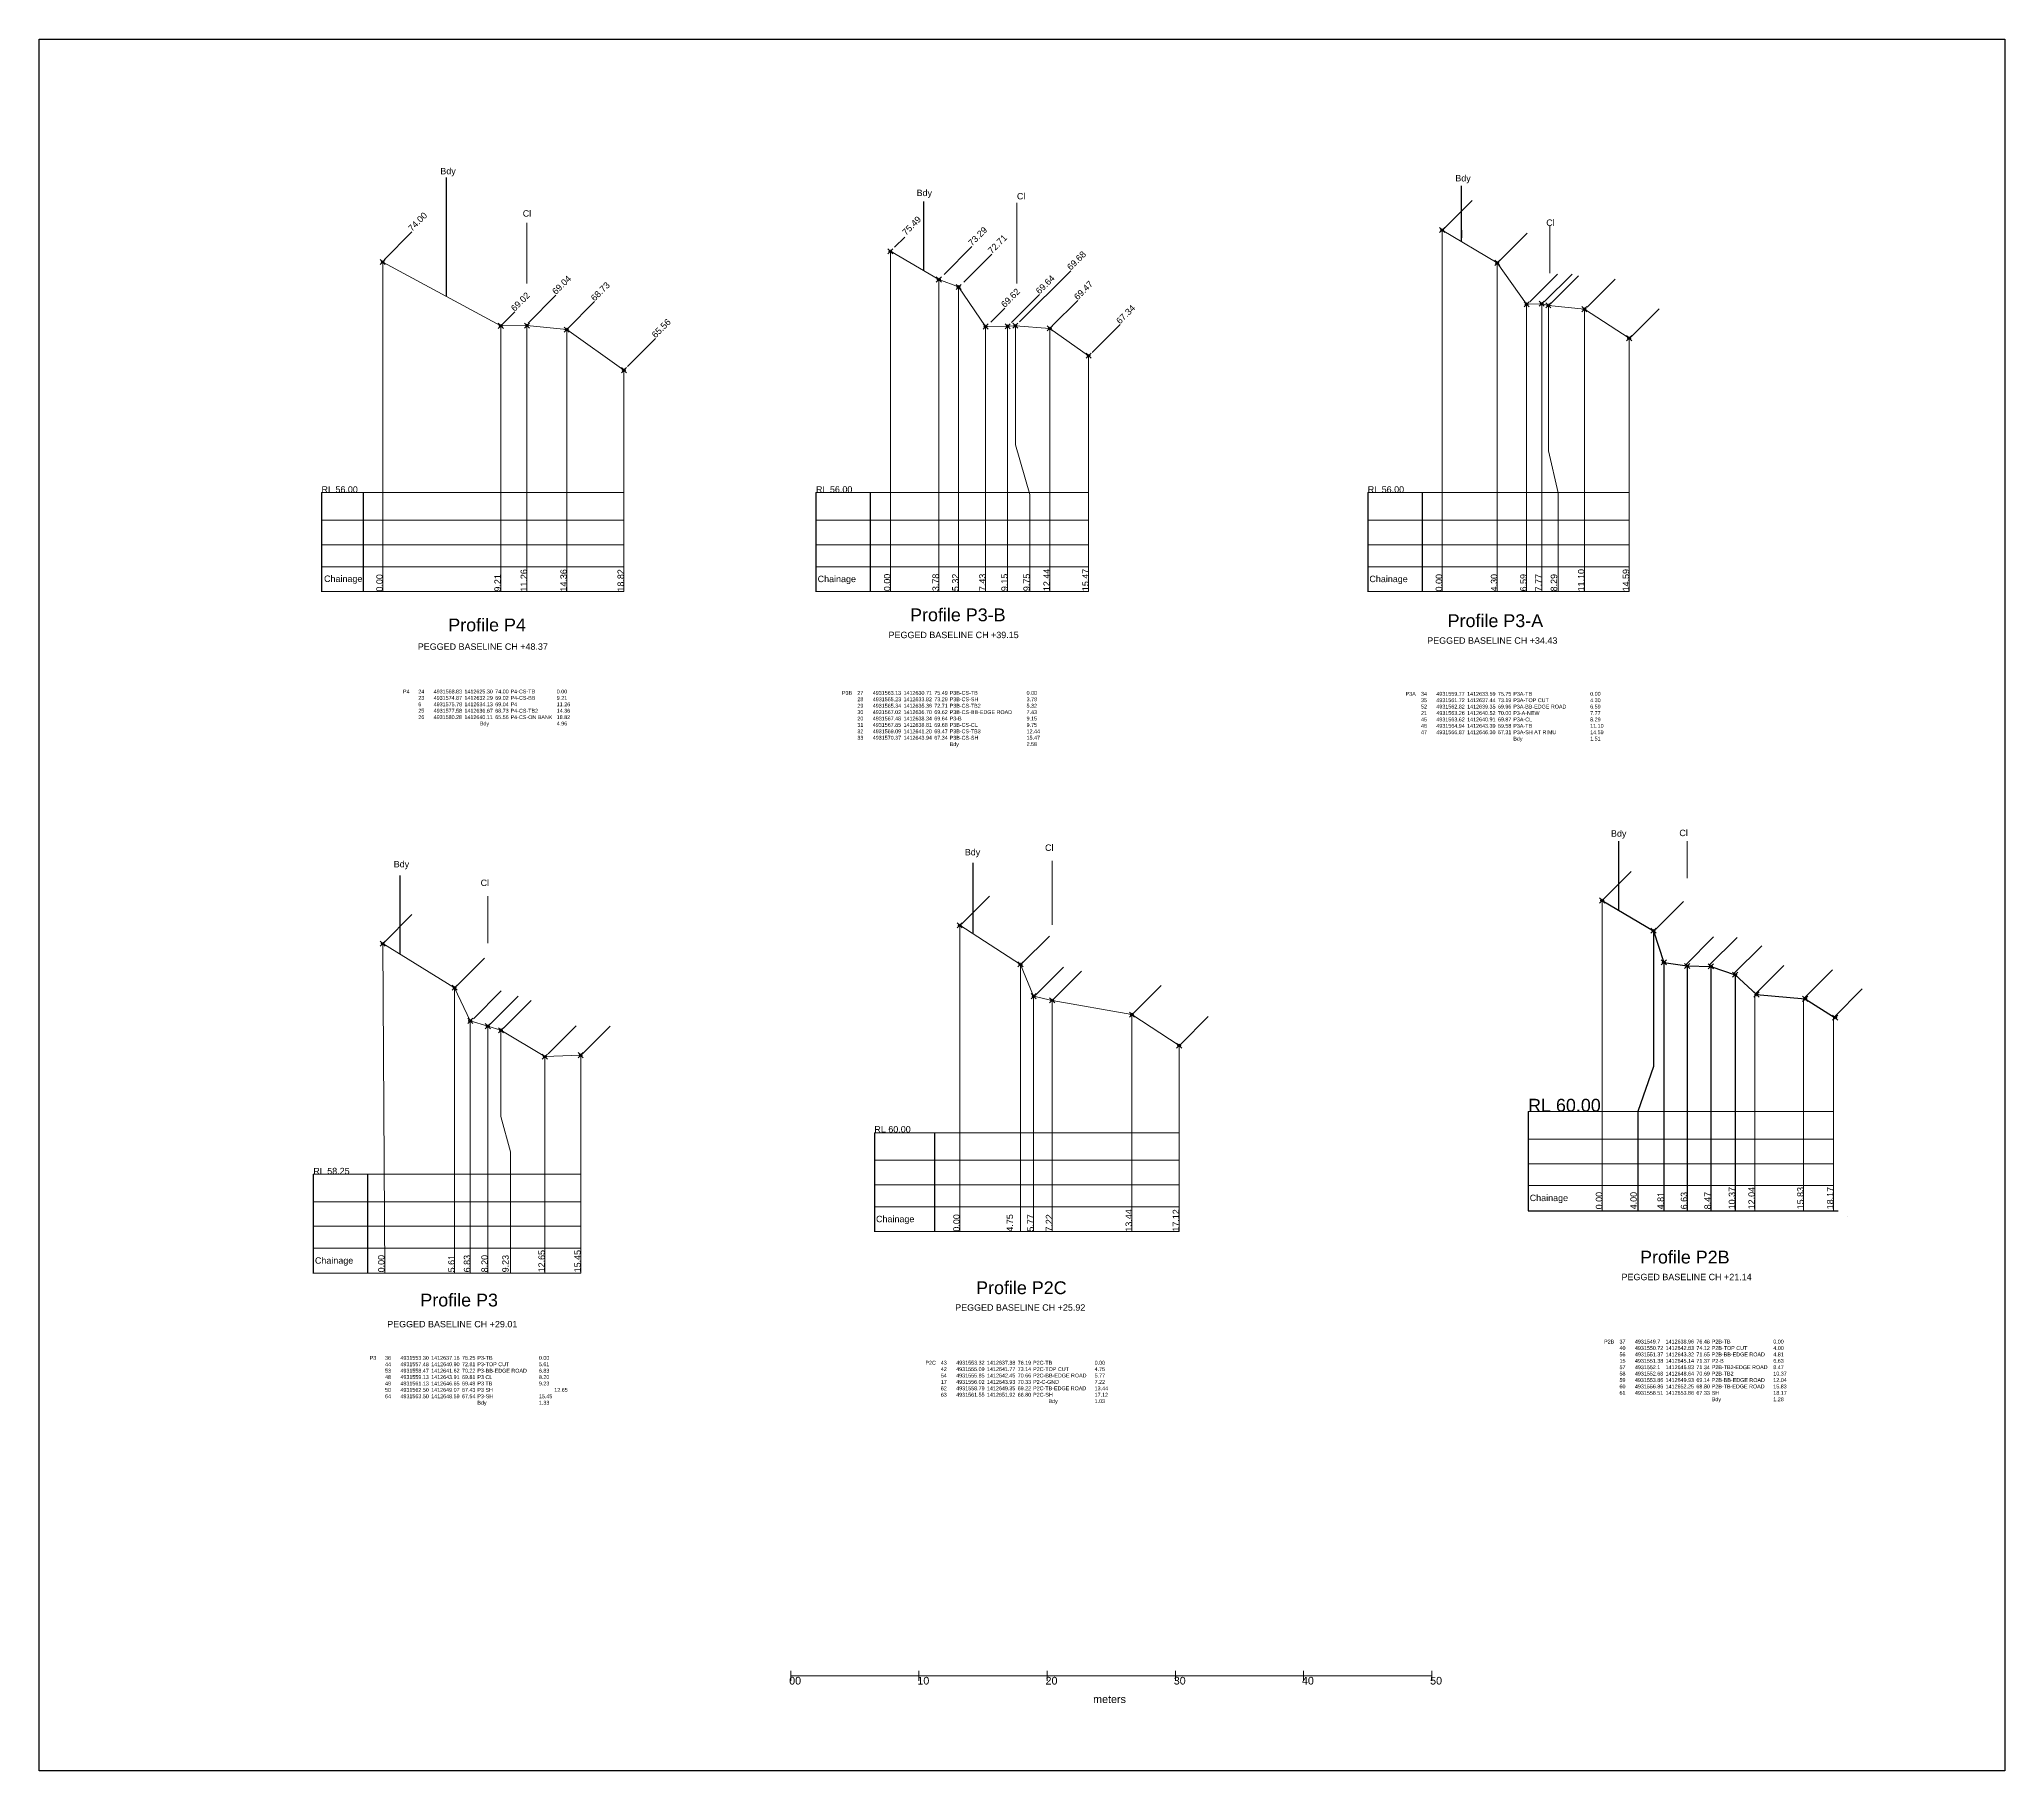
# Model space of a CAD drawing. Header units: millimetres. Extents: x -165355 to 126546, y 38261 to 226811.
# Drawn here: x -26790 to 126546, y 91664 to 226811 of the extents above; entities that cross this region are included whole.
import ezdxf

# ---------------------------------------------------------------- set-up
doc = ezdxf.new("R2010")
doc.units = ezdxf.units.MM
doc.header["$PDMODE"] = 35
doc.header["$PDSIZE"] = 200
doc.styles.get("Standard").update_dxf_attribs({"font": 'arial.ttf'})

msp = doc.modelspace()

# ---------------------------------------------------------------- linework, layer by layer
for p, q in [((4965, 216016), (4965, 206742)), ((84166, 211049), (84166, 215369)), ((42189, 214147), (42189, 208759)), ((84166, 211918), (84166, 211316)), ((0, 209423), (5, 209513)), ((-4773, 191423), (-4773, 183677)), ((-1528, 191423), (-1528, 183702)), ((33806, 191423), (33806, 183677)), ((38041, 191423), (38041, 183702)), ((76852, 191423), (76852, 183677)), ((81087, 191423), (81087, 183702)), ((96425, 164207), (96425, 158838)), ((1330, 161546), (1330, 155420)), ((46045, 162516), (46045, 156995)), ((99955, 154759), (99955, 135363)), ((101775, 154479), (101775, 135363)), ((103615, 154449), (103615, 135363)), ((105515, 153799), (105515, 135363)), ((89362, 143109), (89362, 135363)), ((38361, 141462), (38361, 133716)), ((43063, 141462), (43063, 133741)), ((-5415, 138221), (-5415, 130476)), ((-1180, 138221), (-1180, 130501)), ((89362, 135363), (113559, 135363))]:
    msp.add_line(p, q)
at = {"lineweight": 0}
for p, q in [((49481, 214049), (49481, 207759)), ((82815, 212039), (84993, 214217)), ((106, 209596), (2284, 211775)), ((11258, 212476), (11258, 207759)), ((87102, 209491), (89281, 211669)), ((91050, 212246), (91050, 208558)), ((39927, 210573), (40728, 211374)), ((43799, 208458), (45977, 210637)), ((45342, 207853), (47520, 210032)), ((49686, 204748), (53687, 208742)), ((89487, 206312), (91665, 208490)), ((90619, 206312), (92797, 208490)), ((91115, 206165), (93293, 208343)), ((93972, 205909), (96150, 208087)), ((9213, 204443), (10302, 205532)), ((11342, 204665), (13520, 206844)), ((14360, 204153), (16538, 206331)), ((47449, 204741), (48539, 205830)), ((49069, 204700), (51248, 206879)), ((52242, 204436), (54228, 206421)), ((97410, 203595), (99588, 205773)), ((55348, 202366), (57526, 204544)), ((19110, 201278), (21289, 203456)), ((-4773, 189278), (18820, 189278)), ((33806, 189278), (55074, 189278)), ((76852, 189278), (97246, 189278)), ((-4773, 187359), (18820, 187359)), ((33806, 187359), (55074, 187359)), ((76852, 187359), (97246, 187359)), ((-4773, 185646), (18820, 185646)), ((33806, 185646), (55074, 185646)), ((76852, 185646), (97246, 185646)), ((-4773, 183702), (18820, 183702)), ((33806, 183702), (55074, 183702)), ((76852, 183702), (97246, 183702)), ((101775, 164209), (101775, 161320)), ((52235, 162680), (52235, 157681)), ((95231, 159667), (97410, 161845)), ((8200, 159937), (8200, 156250)), ((45166, 157739), (47344, 159918)), ((99302, 157337), (101480, 159516)), ((106, 156306), (2284, 158484)), ((49836, 154639), (52014, 156817)), ((101662, 154577), (103840, 156756)), ((103484, 154528), (105662, 156706)), ((5771, 152912), (7949, 155090)), ((105418, 153883), (107596, 156061)), ((50941, 152212), (53119, 154391)), ((52338, 151887), (54516, 154065)), ((107127, 152324), (109305, 154503)), ((110935, 151987), (113113, 154165)), ((7077, 150361), (9255, 152540)), ((8390, 149937), (10569, 152115)), ((58555, 150764), (60733, 152943)), ((113256, 150517), (115434, 152695)), ((9419, 149612), (11597, 151790)), ((62235, 148346), (64413, 150524)), ((12904, 147632), (15083, 149810)), ((15577, 147609), (17755, 149787)), ((89362, 140964), (113178, 140964)), ((38361, 139317), (62135, 139317)), ((89362, 139045), (113178, 139045)), ((38361, 137398), (62135, 137398)), ((89362, 137331), (113178, 137331)), ((-5415, 136077), (15450, 136077)), ((-5197, 136077), (9613, 136077)), ((38361, 135684), (62135, 135684)), ((-5415, 134158), (15450, 134158)), ((-5197, 134158), (9613, 134158)), ((38361, 133741), (62135, 133741)), ((-5415, 132444), (15450, 132444)), ((-5197, 132444), (9613, 132444)), ((-5415, 130501), (15450, 130501)), ((-5197, 130501), (9613, 130501))]:
    msp.add_line(p, q, dxfattribs=at)
at = {"color": 7, "lineweight": 0}
for p, q in [((82656, 211918), (82656, 183702)), ((39609, 210263), (39609, 183702)), ((0, 209423), (0, 183702)), ((0, 209423), (0, 183702)), ((86956, 209358), (86956, 183702)), ((43389, 208063), (43389, 183702)), ((44929, 207483), (44929, 183702)), ((89246, 206128), (89246, 183702)), ((90426, 206168), (90426, 183702)), ((93756, 205748), (93756, 183702)), ((9213, 204443), (9213, 183702)), ((11258, 204463), (11258, 183702)), ((14360, 204153), (14360, 183702)), ((47039, 204393), (47039, 183702)), ((48756, 204413), (48756, 183702)), ((52049, 204243), (52049, 183702)), ((97246, 203478), (97246, 183702)), ((18820, 200983), (18820, 183702)), ((55074, 202113), (55074, 183702)), ((9213, 199463), (9213, 186801)), ((11258, 199503), (11258, 186801)), ((14360, 198883), (14360, 186801)), ((18820, 186801), (18820, 192543)), ((18820, 191423), (-4773, 191423)), ((10906, 191423), (-3903, 191423)), ((33806, 191423), (55074, 191423)), ((48615, 191423), (33806, 191423)), ((76852, 191423), (97246, 191423)), ((91662, 191423), (76852, 191423)), ((95145, 159589), (95145, 135363)), ((45015, 157652), (45015, 133741)), ((0, 156221), (171, 130501)), ((49765, 154602), (49765, 133741)), ((5610, 152781), (5610, 130501)), ((50785, 152122), (50785, 133741)), ((50785, 152122), (52235, 151792)), ((107049, 152249), (107049, 135363)), ((110858, 151909), (110858, 135363)), ((52235, 151792), (52235, 133741)), ((58455, 150682), (58455, 133741)), ((113178, 150439), (113178, 135363)), ((6830, 150191), (6830, 130501)), ((8200, 149781), (8200, 130501)), ((12650, 147401), (12650, 130501)), ((15450, 147511), (15450, 130501)), ((62135, 148262), (62135, 133741)), ((113178, 143109), (89362, 143109)), ((104171, 143109), (89362, 143109)), ((38361, 141462), (62135, 141462)), ((53171, 141462), (38361, 141462)), ((-5415, 138221), (15450, 138221)), ((-5415, 138221), (15450, 138221)), ((9394, 138221), (-5415, 138221)), ((9613, 138221), (-5197, 138221)), ((114283, 134916), (114283, 134916)), ((31840, 99454), (31840, 98679)), ((31840, 99067), (81845, 99067)), ((31840, 99067), (31840, 99067)), ((41841, 99454), (41841, 98679)), ((41960, 99067), (41960, 99067)), ((51842, 99454), (51842, 98679)), ((61843, 99454), (61843, 98679)), ((61962, 99067), (61962, 99067)), ((61962, 99067), (61962, 99067)), ((61962, 99067), (61962, 99067)), ((71844, 99454), (71844, 98679)), ((81845, 99454), (81845, 98679))]:
    msp.add_line(p, q, dxfattribs=at)
at = {"color": 1, "lineweight": 0}
for p, q in [((45015, 157652), (49765, 154602)), ((49765, 154602), (50785, 152122)), ((52235, 151792), (58455, 150682)), ((58455, 150682), (62135, 148262))]:
    msp.add_line(p, q, dxfattribs=at)
msp.add_lwpolyline([(-26790, 226811), (126546, 226811), (126546, 91664), (-26790, 91664)], close=True)
for points in [[(82656, 211918), (86956, 209358), (89246, 206128), (90426, 206168), (90946, 206038), (93756, 205748), (97246, 203478)], [(39609, 210263), (43389, 208063), (44929, 207483), (47039, 204393), (48756, 204413), (49359, 204453), (52049, 204243), (55074, 202113)], [(0, 209423), (9213, 204443), (11258, 204463), (14360, 204153), (18820, 200983)], [(0, 156221), (5610, 152781), (6830, 150191), (8200, 149781), (9230, 149461), (12650, 147401), (15450, 147511)]]:
    msp.add_lwpolyline(points, dxfattribs=at)
at = {"lineweight": 0}
for points in [[(90946, 206038), (90946, 194700), (91720, 191418), (91720, 183702)], [(49359, 204453), (49359, 195145), (50487, 191283), (50487, 183702)], [(9230, 149461), (9230, 142725), (9976, 139971), (9976, 130501)]]:
    msp.add_lwpolyline(points, dxfattribs=at)
at = {"color": 1}
msp.add_lwpolyline([(95145, 159589), (99145, 157229), (99955, 154759), (101775, 154479), (103615, 154449), (105515, 153799), (107185, 152249), (110975, 151909), (113315, 150439)], dxfattribs=at)
msp.add_lwpolyline([(99145, 157229), (99145, 146629), (97926, 143109), (97926, 135363)])
at = {"color": 7}
for p in [(82656, 211918), (82656, 211918), (39609, 210263), (39609, 210263), (0, 209423), (0, 209423), (86956, 209358), (43389, 208063), (44929, 207483), (89246, 206128), (90426, 206168), (90946, 206038), (93756, 205748), (9213, 204443), (11258, 204463), (14360, 204153), (47039, 204393), (48756, 204413), (49359, 204453), (52049, 204243), (97246, 203478), (18820, 200983), (55074, 202113), (95145, 159589), (95145, 159589), (0, 156221), (45015, 157652), (99145, 157229), (99145, 157229), (99955, 154759), (49765, 154602), (101775, 154479), (103615, 154449), (105515, 153799), (5610, 152781), (50785, 152122), (52235, 151792), (107185, 152249), (110975, 151909), (6830, 150191), (58455, 150682), (113315, 150439), (8200, 149781), (9230, 149461), (12650, 147401), (15450, 147511), (62135, 148262)]:
    msp.add_point(p, dxfattribs=at)

# ---------------------------------------------------------------- texts
at = {"lineweight": 0}
for s, p in [('Bdy', (4497, 216272)), ('Bdy', (83683, 215714)), ('Bdy', (41655, 214570)), ('Cl', (49481, 214314)), ('Cl', (10928, 212967)), ('Cl', (90779, 212246)), ('Chainage', (-4575, 184456)), ('Chainage', (33935, 184438)), ('Chainage', (76982, 184438)), ('Bdy', (95830, 164573)), ('Cl', (101162, 164612)), ('Bdy', (862, 162177)), ('Bdy', (45415, 163111)), ('Cl', (51676, 163463)), ('Cl', (7642, 160720)), ('Chainage', (89491, 136124)), ('Chainage', (38491, 134477)), ('Chainage', (-5286, 131237))]:
    msp.add_text(s, height=500, dxfattribs=at).set_placement(p)
for s, rotation, p in [('74.00', 45, (2284, 211775)), ('75.49', 45, (40820, 211467)), ('73.29', 45, (45977, 210637)), ('72.71', 45, (47520, 210032)), ('69.68', 45, (53687, 208742)), ('69.02', 45, (10302, 205532)), ('69.04', 45, (13520, 206844)), ('68.73', 45, (16538, 206331)), ('69.62', 45, (48539, 205830)), ('69.64', 45, (51248, 206879)), ('69.47', 45, (54228, 206421)), ('67.34', 45, (57526, 204544)), ('65.56', 45, (21289, 203456)), ('0.00', 90, (0, 183702)), ('9.21', 90, (9213, 183702)), ('11.26', 90, (11258, 183702)), ('14.36', 90, (14360, 183702)), ('18.82', 90, (18820, 183702)), ('0.00', 90, (39609, 183736)), ('3.78', 90, (43389, 183736)), ('5.32', 90, (44929, 183736)), ('7.43', 90, (47039, 183736)), ('9.15', 90, (48756, 183736)), ('9.75', 90, (50487, 183736)), ('12.44', 90, (52049, 183736)), ('15.47', 90, (55074, 183736)), ('0.00', 90, (82656, 183715)), ('4.30', 90, (86956, 183715)), ('6.59', 90, (89246, 183715)), ('7.77', 90, (90426, 183715)), ('8.29', 90, (91629, 183715)), ('11.10', 90, (93756, 183715)), ('14.59', 90, (97246, 183715)), ('0.00', 90, (95145, 135482)), ('4.00', 90, (97842, 135482)), ('4.81', 90, (99955, 135482)), ('6.63', 90, (101775, 135482)), ('8.47', 90, (103615, 135482)), ('10.37', 90, (105515, 135482)), ('12.04', 90, (107049, 135482)), ('15.83', 90, (110858, 135482)), ('18.17', 90, (113178, 135482)), ('0.00', 90, (45015, 133742)), ('4.75', 90, (49175, 133742)), ('5.77', 90, (50785, 133742)), ('7.22', 90, (52235, 133742)), ('13.44', 90, (58455, 133742)), ('17.12', 90, (62135, 133742)), ('0.00', 90, (141, 130563)), ('5.61', 90, (5610, 130563)), ('6.83', 90, (6830, 130563)), ('8.20', 90, (8200, 130563)), ('9.23', 90, (9827, 130563)), ('12.65', 90, (12650, 130563)), ('15.45', 90, (15450, 130563))]:
    msp.add_text(s, height=500, rotation=rotation).set_placement(p)
for s, height, p in [('RL 56.00', 500, (-4773, 191423)), ('RL 56.00', 500, (33806, 191423)), ('RL 56.00', 500, (76852, 191423)), ('RL 60.00', 1000, (89362, 143109)), ('RL 60.00', 500, (38361, 141479)), ('RL 58.25', 500, (-5415, 138221)), ('00', 600, (31713, 98389)), ('10', 600, (41714, 98389)), ('20', 600, (51715, 98389)), ('30', 600, (61716, 98389)), ('40', 600, (71717, 98389)), ('50', 600, (81718, 98389))]:
    msp.add_text(s, height=height).set_placement(p)
at = {"insert": (27040, 193751), "char_height": 2.5, "width": 14145.54, "attachment_point": 1, "rotation": 90}
msp.add_mtext('0.00 \\P9.21 \\P11.26 \\P14.36 \\P18.82 ', dxfattribs=at)
at = {"attachment_point": 1}
for s, insert, char_height, width in [('Profile P4', (5118, 181597), 1000, 8744.6), ('Profile P3-B', (41146, 182386), 1000, 8744.6), ('Profile P3-A', (83085, 181928), 1000, 8744.6), ('^IP4^I24^I4931568.83 ^I1412625.30 ^I74.00 ^IP4-CS-TB^I^I0.00 \\P^I^I23^I4931574.87 ^I1412632.29 ^I69.02 ^IP4-CS-BB^I^I9.21 \\P^I^I6^I4931575.78 ^I1412634.13 ^I69.04 ^IP4^I^I^I11.26 \\P^I^I25^I4931577.58 ^I1412636.67 ^I68.73 ^IP4-CS-TB2^I^I14.36 \\P^I^I26^I4931580.28 ^I1412640.11 ^I65.56 ^IP4-CS-ON BANK^I18.82 \\P^I^I^I^I^I^IBdy^I^I^I^I^I4.96', (379, 176052), 300, 23175.16), ('P3B^I27^I4931563.13 ^I1412630.71 ^I75.49 ^IP3B-CS-TB^I^I^I^I0.00 \\P^I28^I4931565.23 ^I1412633.82 ^I73.29 ^IP3B-CS-SH^I^I^I^I3.78 \\P^I29^I4931565.34 ^I1412635.36 ^I72.71 ^IP3B-CS-TB2 ^I^I^I5.32 \\P^I30^I4931567.02 ^I1412636.70 ^I69.62 ^IP3B-CS-BB-EDGE ROAD^I7.43 \\P^I20^I4931567.48 ^I1412638.34 ^I69.64 ^IP3-B^I           ^I^I^I9.15 \\P^I31^I4931567.85 ^I1412638.81 ^I69.68 ^IP3B-CS-CL^I^I^I^I9.75 \\P^I32^I4931569.09 ^I1412641.20 ^I69.47 ^IP3B-CS-TB3 ^I^I^I12.44 \\P^I33^I4931570.37 ^I1412643.94 ^I67.34 ^IP3B-CS-SH^I^I^I^I15.47 \\P^I^I^I^I^I^I^IBdy^I^I^I^I^I2.58', (35835, 175943), 300, 21490.84), ('P3A^I34^I4931559.77 ^I1412633.59 ^I75.75 ^IP3A-TB^I^I^I^I0.00 \\P^I35^I4931561.72^I1412637.44^I73.19 ^IP3A-TOP CUT^I^I^I4.30 \\P^I52^I4931562.82 ^I1412639.35 ^I69.96 ^IP3A-BB-EDGE ROAD^I^I6.59\\P^I21^I4931563.26 ^I1412640.52 ^I70.00 ^IP3-A-NEW^I^I^I^I7.77 \\P^I45^I4931563.62 ^I1412640.91 ^I69.87 ^IP3A-CL^I^I^I^I8.29 \\P^I46^I4931564.94 ^I1412643.39 ^I69.58 ^IP3A-TB^I^I^I^I11.10 \\P^I47^I4931566.87 ^I1412646.30 ^I67.31 ^IP3A-SH AT RIMU^I^I^I14.59\\P^I^I^I^I^I^I^IBdy^I^I^I^I^I1.51', (79806, 175872), 300, 18534.75), ('Profile P2B', (98096, 132255), 1000, 8744.6), ('Profile P3', (2938, 128900), 1000, 8744.6), ('Profile P2C', (46297, 129862), 1000, 8744.6), ('meters', (55426, 97546), 600, 2990.85)]:
    msp.add_mtext(s, dxfattribs=dict(at, insert=insert, char_height=char_height, width=width))
at = {"lineweight": 0, "char_height": 500, "width": 13494.95, "attachment_point": 1}
for s, insert in [('PEGGED BASELINE CH +48.37', (2738, 179655)), ('PEGGED BASELINE CH +39.15', (39469, 180566)), ('PEGGED BASELINE CH +34.43', (81494, 180128)), ('PEGGED BASELINE CH +21.14', (96655, 130451)), ('PEGGED BASELINE CH +25.92', (44666, 128070)), ('PEGGED BASELINE CH +29.01', (354, 126772))]:
    msp.add_mtext(s, dxfattribs=dict(at, insert=insert))
at = {"color": 1, "char_height": 300, "attachment_point": 1}
for s, insert, width in [('{\\C256;P2B^I37^I4931549.7^I1412638.96^I76.48 ^IP2B-TB^I^I^I0.00\\P^I40^I4931550.72^I1412642.83^I74.12 ^IP2B-TOP CUT^I^I4.00\\P^I56^I4931551.37^I1412643.32^I71.65 ^IP2B-BB-EDGE ROAD^I4.81\\P^I15^I4931551.38^I1412645.14^I71.37 ^IP2-B^I^I^I^I6.63\\P^I57^I4931552.1^I1412646.83^I71.34 ^IP2B-TB2-EDGE ROAD^I8.47\\P^I58^I4931552.68^I1412648.64^I70.69 ^IP2B-TB2^I^I^I10.37\\P^I59^I4931553.86^I1412649.93^I69.14 ^IP2B-BB-EDGE ROAD^I12.04\\P^I60^I4931556.86^I1412652.25^I68.80 ^IP2B-TB-EDGE ROAD^I15.83\\P^I61^I4931558.51^I1412653.86^I67.33 ^ISH^I^I^I^I18.17\\P^I^I^I^I^I^I^IBdy^I^I^I^I1.28}', (95293, 125308), 20740.71), ('{\\C256;P3^I36^I4931553.30 ^I1412637.16 ^I76.25 ^IP3-TB^I^I^I^I0.00 \\P^I44^I4931557.48 ^I1412640.90 ^I72.81 ^IP3-TOP CUT^I^I5.61 \\P^I53^I4931558.47 ^I1412641.62 ^I70.22 ^IP3-BB-EDGE ROAD^I6.83\\P^I48^I4931559.13 ^I1412643.91 ^I69.81 ^IP3 CL^I^I^I^I8.20 \\P^I49^I4931561.13 ^I1412646.65 ^I69.49 ^IP3 TB^I^I^I^I9.23 \\P^I50^I4931562.50 ^I1412649.07 ^I67.43 ^IP3 SH^I^I^I^I12.65 \\P^I64^I4931563.50 ^I1412648.59 ^I67.54 ^IP3-SH^I^I^I15.45 \\P^I^I^I^I^I^I^IBdy^I^I^I^I1.33}', (-1015, 124039), 16249.39), ('{\\C256;P2C^I43^I4931553.32^I1412637.38^I76.19 ^IP2C-TB^I^I^I0.00\\P^I42^I4931555.09^I1412641.77^I73.14 ^IP2C-TOP CUT^I^I4.75\\P^I54^I4931555.85^I1412642.45^I70.66 ^IP2C-BB-EDGE ROAD^I5.77 \\P^I17^I4931556.02^I1412643.93^I70.33 ^IP2-C-GND^I^I^I7.22 \\P^I62^I4931558.79^I1412649.35^I69.22 ^IP2C-TB-EDGE ROAD^I13.44\\P^I63^I4931561.55^I1412651.92^I66.80 ^IP2C-SH^I^I^I17.12\\P^I^I^I^I^I^I^I^IBdy^I^I^I1.03}', (42344, 123661), 14373.2)]:
    msp.add_mtext(s, dxfattribs=dict(at, insert=insert, width=width))

doc.saveas('drawing.dxf')
